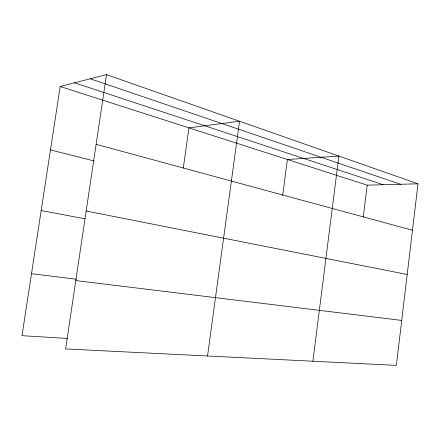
<?xml version="1.0" encoding="UTF-8"?>
<svg xmlns="http://www.w3.org/2000/svg" width="440" height="440" viewBox="0 0 440 440"><rect width="100%" height="100%" fill="white"/><g stroke="black" fill="none" stroke-linecap="round" stroke-linejoin="round"><path stroke-width="0.66" d="M418 183.81L396.363 365.382L65.61 348.937L106.519 74.618L418 183.81L367.202 185.163L60.192 86.477L22 335.687L67.276 338.437M363.242 217.157L367.202 185.163M312.889 361.235L338.888 156.079L287.397 159.511L282.678 195.399M207.537 355.993L239.525 121.242L188.953 127.87L183.299 168.025M60.192 86.477L106.519 74.618M75.807 280.572L401.72 320.419M31.504 273.686L76.357 279.235M41.179 210.524L84.931 218.801M86.18 211.007L407.198 274.478M50.468 149.908L94.264 160.996M96.124 144.32L412.467 230.241M74.525 82.808L383.257 184.734M90.244 78.782L400.516 184.278"/></g></svg>
